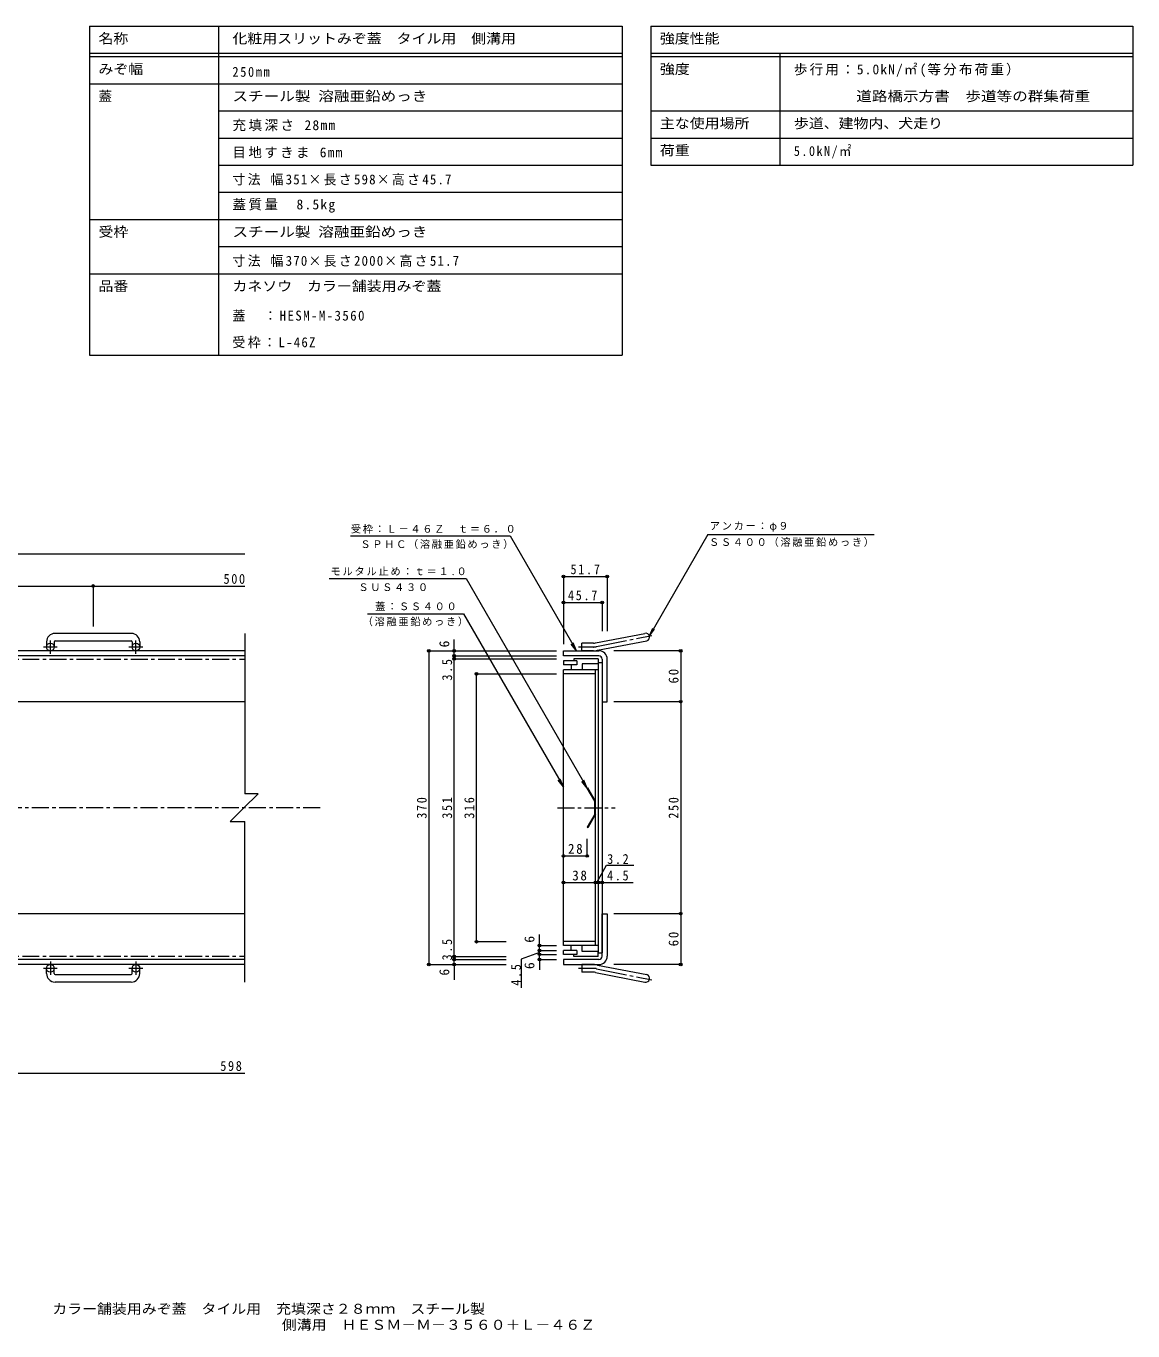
# Model space of a CAD drawing. Units: millimetres, scale not verified. Extents: x -911 to 1126, y -778 to 761.
# Drawn here: x -180 to 1126, y -778 to 761 of the extents above; entities that cross this region are included whole.
import ezdxf
from ezdxf.enums import TextEntityAlignment as Align

# ---------------------------------------------------------------- set-up
doc = ezdxf.new("R2010")
doc.units = ezdxf.units.MM
doc.header["$LTSCALE"] = 4
doc.header["$PDMODE"] = 32
doc.header["$PDSIZE"] = 3.2
for name, pattern in [('CHAIN1', [8, 5, -1, 1, -1]), ('CHAIN2', [12, 9, -1, 1, -1]), ('DASHED3', [4, 3, -1])]:
    doc.linetypes.add(name, pattern=pattern)
for name, color, linetype, lineweight in [('0-0_通り芯', 7, 'CHAIN1', 9), ('0-1_躯体', 2, 'DASHED3', 9), ('0-2_仕上', 7, 'Continuous', 9), ('0-3_建具', 4, 'Continuous', 9), ('0-4_その他', 7, 'Continuous', 9), ('0-5_寸法', 7, 'Continuous', 9), ('F-5_F-5ﾚｲﾔ', 2, 'Continuous', 9), ('F-F_F-Fﾚｲﾔ', 7, 'Continuous', 9)]:
    doc.layers.add(name, color=color, linetype=linetype, lineweight=lineweight)
doc.layers.add('F-4_F-4ﾚｲﾔ', color=2, linetype='Continuous')
doc.styles.add('ＭＳ ゴシック', font='')
doc.styles.get('ＭＳ ゴシック').set_extended_font_data('MS Gothic')

msp = doc.modelspace()

# ---------------------------------------------------------------- linework, layer by layer
at = {"layer": '0-0_通り芯'}
for p, q in [((166.835, -160.865), (-870.544, -160.865)), ((446.625, -160.865), (514.845, -160.865))]:
    msp.add_line(p, q, dxfattribs=at)
at = {"layer": '0-1_躯体', "linetype": 'Continuous'}
for p, q in [((77.815, -35.865), (-253.499, -35.865)), ((77.815, -285.865), (-253.499, -285.865))]:
    msp.add_line(p, q, dxfattribs=at)
at = {"layer": '0-2_仕上', "color": 3, "linetype": 'CHAIN1'}
for p, q in [((-248.499, 14.135), (77.815, 14.135)), ((-248.499, -335.865), (77.815, -335.865))]:
    msp.add_line(p, q, dxfattribs=at)
at = {"layer": '0-2_仕上'}
for p, q in [((453.704, 12.135), (453.704, 7.635)), ((469.704, 12.135), (453.704, 12.135)), ((469.704, 7.635), (453.704, 7.635)), ((494.904, 1.635), (453.704, 1.635)), ((453.704, -323.365), (453.704, 1.635)), ((462.704, 7.635), (462.704, 1.635)), ((466.204, 14.635), (466.204, 12.135)), ((494.904, 14.635), (466.204, 14.635)), ((469.704, 12.135), (469.704, 7.635)), ((491.704, -323.365), (491.704, 1.635)), ((494.903, 14.635), (494.903, 8.635)), ((491.704, -2.865), (453.704, -2.865)), ((491.704, -318.866), (453.704, -318.866)), ((494.904, -323.365), (453.704, -323.365)), ((453.704, -333.866), (453.704, -329.366)), ((469.704, -329.366), (453.704, -329.366)), ((469.704, -333.866), (453.704, -333.866)), ((462.704, -329.366), (462.704, -323.365)), ((466.204, -336.366), (466.204, -333.866)), ((494.904, -336.366), (466.204, -336.366)), ((469.704, -329.366), (469.704, -333.866)), ((494.903, -336.366), (494.903, -330.366))]:
    msp.add_line(p, q, dxfattribs=at)
at = {"layer": '0-2_仕上', "color": 2}
for p, q in [((494.904, 10.135), (494.904, -331.866)), ((499.405, 10.135), (494.904, 10.135)), ((499.405, 10.135), (499.405, -331.866)), ((494.904, -331.866), (499.405, -331.866))]:
    msp.add_line(p, q, dxfattribs=at)
at = {"layer": '0-2_仕上', "color": 3}
for p, q in [((481.704, -137.777), (482.57, -137.277)), ((490.704, -168.365), (481.704, -183.954)), ((491.704, -168.633), (482.57, -184.454)), ((481.704, -183.954), (482.57, -184.454))]:
    msp.add_line(p, q, dxfattribs=at)
at = {"layer": '0-2_仕上'}
for points in [[(494.904, 8.635), (475.904, 8.635), (475.904, 1.635)], [(494.904, -330.366), (475.904, -330.366), (475.904, -323.365)]]:
    msp.add_lwpolyline(points, dxfattribs=at)
at = {"layer": '0-2_仕上', "color": 3}
for points in [[(490.704, -168.365), (490.704, -153.365), (481.704, -137.777)], [(491.704, -168.633), (491.704, -153.097), (482.57, -137.277)]]:
    msp.add_lwpolyline(points, dxfattribs=at)
at = {"layer": '0-3_建具'}
for p, q in [((-155.999, 34.735), (-155.999, 28.635)), ((-146.999, 34.735), (-146.999, 28.635)), ((-55.999, 44.735), (-145.998, 44.735)), ((-145.998, 35.735), (-55.998, 35.735)), ((-54.999, 34.735), (-54.999, 28.635)), ((-45.999, 34.735), (-45.999, 28.635)), ((77.815, 44.735), (77.815, -144.419)), ((475.405, 24.135), (475.405, 33.135)), ((489.221, 33.135), (475.405, 33.135)), ((491.55, 33.441), (549.741, 44.735)), ((493.879, 24.748), (552.07, 36.041)), ((77.815, 24.135), (-850.998, 24.135)), ((77.815, 18.135), (-850.998, 18.135)), ((495.405, 18.135), (453.705, 18.135)), ((489.22, 24.135), (475.405, 24.135)), ((499.405, 14.135), (499.405, -35.865)), ((93.583, -144.419), (76.46, -161.543)), ((93.583, -144.419), (77.815, -144.419)), ((60.691, -177.311), (76.46, -161.543)), ((60.691, -177.311), (77.815, -177.311)), ((77.815, -366.465), (77.815, -177.311)), ((77.815, -339.865), (-850.998, -339.865)), ((77.815, -345.865), (-850.998, -345.865)), ((-155.999, -356.465), (-155.999, -350.365)), ((-146.999, -356.465), (-146.999, -350.365)), ((-54.999, -356.465), (-54.999, -350.365)), ((-45.999, -356.465), (-45.999, -350.365)), ((475.405, -345.865), (475.405, -354.865)), ((489.22, -345.865), (475.405, -345.865)), ((493.879, -346.478), (552.07, -357.772)), ((-145.998, -357.465), (-55.998, -357.465)), ((-55.999, -366.465), (-145.998, -366.465)), ((489.221, -354.865), (475.405, -354.865)), ((491.55, -355.172), (549.741, -366.465))]:
    msp.add_line(p, q, dxfattribs=at)
at = {"layer": '0-3_建具', "linetype": 'CHAIN1'}
for p, q in [((-151.499, 20.527), (-151.499, 36.125)), ((-50.498, 20.527), (-50.498, 36.125)), ((-143.336, 28.635), (-159.743, 28.635)), ((-42.336, 28.635), (-58.743, 28.635)), ((-143.336, -350.365), (-159.743, -350.365)), ((-151.499, -342.258), (-151.499, -357.855)), ((-42.336, -350.365), (-58.743, -350.365)), ((-50.498, -342.258), (-50.498, -357.855))]:
    msp.add_line(p, q, dxfattribs=at)
at = {"layer": '0-3_建具', "linetype": 'CHAIN2'}
for p, q in [((492.715, 29.095), (557.882, 42.257)), ((489.22, 28.635), (471.601, 28.635)), ((489.22, -350.365), (471.601, -350.365)), ((492.715, -350.825), (557.882, -363.988))]:
    msp.add_line(p, q, dxfattribs=at)
at = {"layer": '0-3_建具'}
for points in [[(453.705, 18.135), (453.705, 24.135), (495.405, 24.135)], [(499.406, -35.865), (505.405, -35.865), (505.405, 14.135)], [(499.406, -335.865), (499.406, -285.865), (505.405, -285.865), (505.405, -335.865)], [(495.405, -339.865), (453.705, -339.865), (453.705, -345.865), (495.405, -345.865)]]:
    msp.add_lwpolyline(points, dxfattribs=at)
for centre in [(-151.499, 28.635), (-50.499, 28.635), (-151.499, -350.365), (-50.499, -350.365)]:
    msp.add_circle(centre, 4.5, dxfattribs=at)
for centre, radius, start, end in [((-145.998, 34.735), 10, 90, 180), ((-145.998, 34.735), 1, 90, 180), ((-55.999, 34.735), 10, 0, 90), ((-55.998, 34.735), 1, 0, 90), ((489.221, 42.135), 9, 270, 285.00002), ((550.906, 40.388), 4.5, 285.00014, 104.99991), ((489.22, 42.135), 18, 270, 285), ((495.405, 14.135), 10, 0, 90), ((495.405, 14.135), 4, 0, 90), ((495.405, -335.865), 4, 270, 0), ((495.405, -335.865), 10, 270, 0), ((489.22, -363.865), 18, 75, 90), ((-145.998, -356.465), 10, 180, 270), ((-145.998, -356.465), 1, 180, 270), ((-55.999, -356.465), 10, 270, 0), ((-55.998, -356.465), 1, 270, 0), ((489.221, -363.865), 9, 74.99998, 90), ((550.906, -362.119), 4.5, 255.00009, 74.99986)]:
    msp.add_arc(centre, radius, start, end, dxfattribs=at)
at = {"layer": '0-3_建具', "linetype": 'CHAIN2'}
for centre, start, end in [((489.22, 42.135), 270, 284.99995), ((489.22, -363.865), 75.00005, 90)]:
    msp.add_arc(centre, 13.5, start, end, dxfattribs=at)
at = {"layer": '0-4_その他'}
for p, q in [((-850.998, 138.352), (77.815, 138.352)), ((453.705, 113.108), (453.705, 32.135)), ((453.705, 111.908), (505.405, 111.908)), ((505.405, 113.108), (505.405, 47.347)), ((-600.999, 100.557), (-100.999, 100.557)), ((-100.999, 101.757), (-100.999, 52.735)), ((-100.999, 100.557), (77.815, 100.557)), ((453.705, 81.253), (499.406, 81.253)), ((499.406, 82.453), (499.406, 47.347)), ((324.969, 24.135), (324.969, 37.533)), ((293.811, 24.135), (445.705, 24.135)), ((295.011, 24.135), (295.011, -345.865)), ((323.769, 18.135), (445.705, 18.135)), ((324.969, 18.135), (324.969, 24.135)), ((324.969, 14.635), (324.969, 18.135)), ((593.258, 24.135), (513.405, 24.135)), ((592.058, 24.135), (592.058, -35.865)), ((323.769, 14.635), (445.705, 14.635)), ((324.969, -336.366), (324.969, 14.635)), ((349.895, -2.865), (445.704, -2.865)), ((351.095, -318.866), (351.095, -2.865)), ((593.258, -35.865), (513.405, -35.865)), ((592.058, -35.865), (592.058, -285.865)), ((481.704, -219.015), (481.704, -197.488)), ((453.704, -217.815), (481.704, -217.815)), ((453.704, -249.23), (491.704, -249.23)), ((491.704, -249.23), (494.904, -249.23)), ((494.904, -249.23), (499.406, -249.23)), ((499.406, -249.23), (535.861, -249.23)), ((593.258, -285.865), (513.405, -285.865)), ((592.058, -285.865), (592.058, -345.865)), ((349.895, -318.866), (386.212, -318.866)), ((425.434, -323.365), (425.434, -310.601)), ((323.769, -336.366), (386.212, -336.366)), ((324.969, -339.865), (324.969, -336.366)), ((424.234, -323.365), (445.704, -323.365)), ((424.234, -329.366), (445.704, -329.366)), ((424.234, -333.866), (445.704, -333.866)), ((425.434, -329.366), (425.434, -323.365)), ((425.434, -333.866), (425.434, -329.366)), ((425.434, -339.865), (425.434, -333.866)), ((293.811, -345.865), (386.212, -345.865)), ((323.769, -339.865), (386.212, -339.865)), ((324.969, -345.865), (324.969, -339.865)), ((324.969, -345.865), (324.969, -363.756)), ((424.234, -339.865), (445.705, -339.865)), ((425.434, -339.865), (425.434, -352.024)), ((593.258, -345.865), (513.405, -345.865)), ((-248.499, -473.881), (77.815, -473.881))]:
    msp.add_line(p, q, dxfattribs=at)
for points in [[(493.304, -249.23), (504.622, -228.497), (536.687, -228.497)], [(425.434, -331.616), (403.862, -339.432), (403.862, -373.321)]]:
    msp.add_lwpolyline(points, dxfattribs=at)
for p in [(453.705, 111.908), (505.405, 111.908), (-100.999, 100.557), (453.705, 81.253), (499.406, 81.253), (295.011, 24.135), (324.969, 24.135), (324.969, 18.135), (324.969, 14.635), (592.058, 24.135), (351.095, -2.865), (592.058, -35.865), (453.704, -217.815), (481.704, -217.815), (453.704, -249.23), (491.704, -249.23), (494.904, -249.23), (499.406, -249.23), (592.058, -285.865), (351.095, -318.866), (425.434, -323.365), (324.969, -336.366), (324.969, -339.865), (425.434, -329.366), (425.434, -333.866), (425.434, -339.865), (295.011, -345.865), (324.969, -345.865), (592.058, -345.865)]:
    msp.add_point(p, dxfattribs=at)
at = {"layer": '0-5_寸法'}
for p, q in [((202.521, 159.762), (390.851, 159.762)), ((390.851, 159.762), (469.156, 24.135)), ((624.192, 161.205), (820.28, 161.205)), ((555.205, 41.717), (561.293, 49.65)), ((469.156, 24.135), (463.068, 32.068)), ((469.156, 24.135), (465.329, 33.373)), ((453.704, -136.471), (449.877, -127.232)), ((481.704, -137.777), (477.878, -128.538))]:
    msp.add_line(p, q, dxfattribs=at)
for points in [[(624.192, 161.205), (555.205, 41.717), (559.032, 50.955)], [(177.602, 109.255), (339.081, 109.255), (481.704, -137.777), (475.617, -129.843)], [(222.517, 67.64), (335.861, 67.64), (453.704, -136.471), (447.617, -128.537)]]:
    msp.add_lwpolyline(points, dxfattribs=at)
at = {"layer": 'F-5_F-5ﾚｲﾔ', "color": 7}
msp.add_line((556.844, 660.916), (1125.53, 660.916), dxfattribs=at)
at = {"layer": 'F-F_F-Fﾚｲﾔ'}
for p, q in [((-105.38, 760.916), (522.879, 760.916)), ((-105.38, 760.916), (-105.38, 372.916)), ((46.816, 760.916), (46.816, 372.916)), ((522.879, 760.916), (522.879, 372.916)), ((556.844, 760.916), (556.844, 596.916)), ((556.844, 760.916), (1125.53, 760.916)), ((1125.53, 760.916), (1125.53, 596.916)), ((-105.38, 728.916), (522.879, 728.916)), ((-105.38, 724.916), (522.879, 724.916)), ((556.844, 728.916), (1125.53, 728.916)), ((556.844, 724.916), (1125.53, 724.916)), ((709.039, 728.916), (709.039, 596.916)), ((-105.38, 692.916), (522.879, 692.916)), ((46.816, 660.916), (522.879, 660.916)), ((556.844, 660.916), (1125.53, 660.916)), ((46.816, 628.916), (522.879, 628.916)), ((556.844, 628.916), (1125.53, 628.916)), ((46.816, 596.916), (522.879, 596.916)), ((556.844, 596.916), (1125.53, 596.916)), ((46.816, 564.916), (522.879, 564.916)), ((-105.38, 532.916), (522.879, 532.916)), ((46.816, 500.916), (522.879, 500.916)), ((-105.38, 468.916), (522.879, 468.916)), ((-105.38, 372.916), (522.879, 372.916))]:
    msp.add_line(p, q, dxfattribs=at)

# ---------------------------------------------------------------- texts
at = {"layer": '0-4_その他', "color": 2, "style": 'ＭＳ ゴシック'}
for p in [(322.569, 28.166), (423.034, -320.106), (322.569, -358.88), (423.034, -351.207)]:
    msp.add_text('6', height=11.73, rotation=90, dxfattribs=at).set_placement(p, align=Align.BOTTOM_LEFT)
at = {"layer": '0-4_その他', "color": 2, "char_height": 11.73, "attachment_point": 7, "style": 'ＭＳ ゴシック'}
for s, insert in [('\\T1.28;\\W0.9;51.7', (462.055, 114.308)), ('\\T1.27;\\W0.9;500', (52.825, 102.957)), ('\\T1.28;\\W0.9;45.7', (459.055, 83.653)), ('\\T1.27;\\W0.95;28', (459.204, -215.415)), ('\\T1.27;\\W0.9;3.2', (505.383, -227.396)), ('\\T1.27;\\W0.95;38', (464.204, -246.83)), ('\\T1.27;\\W0.9;4.5', (505.246, -246.83)), ('\\T1.27;\\W0.9;598', (48.973, -471.481))]:
    msp.add_mtext(s, dxfattribs=dict(at, insert=insert))
at = {"layer": '0-4_その他', "color": 2, "char_height": 11.73, "attachment_point": 7, "rotation": 90, "style": 'ＭＳ ゴシック'}
for s, insert in [('\\T1.27;\\W0.9;3.5', (322.569, -10.972)), ('\\T1.27;\\W0.95;60', (589.658, -14.365)), ('\\T1.27;\\W0.9;370', (292.611, -173.865)), ('\\T1.27;\\W0.9;351', (322.569, -173.865)), ('\\T1.27;\\W0.9;316', (348.695, -173.865)), ('\\T1.27;\\W0.9;250', (589.658, -173.865)), ('\\T1.27;\\W0.9;3.5', (322.569, -341.044)), ('\\T1.27;\\W0.95;60', (589.658, -324.365)), ('\\T1.27;\\W0.9;4.5', (403.747, -370.802))]:
    msp.add_mtext(s, dxfattribs=dict(at, insert=insert))
at = {"layer": '0-5_寸法', "char_height": 8.798, "attachment_point": 7, "style": 'ＭＳ ゴシック'}
for s, insert in [('\\T1.17;受枠：Ｌ－４６Ｚ\u3000ｔ＝６．０', (202.997, 162.474)), ('\\T1.17;アンカー：φ９', (626.435, 164.665)), ('\\T1.17;ＳＰＨＣ（溶融亜鉛めっき）', (214.212, 144.239)), ('\\T1.17;ＳＳ４００（溶融亜鉛めっき）', (625.512, 146.699)), ('\\T1.18;モルタル止め：ｔ＝１.０', (178.998, 112.845)), ('\\T1.17;ＳＵＳ４３０', (211.908, 94.524)), ('\\T1.17;蓋：ＳＳ４００', (231.674, 71.568)), ('\\T1.17;（溶融亜鉛めっき）', (216.973, 52.983))]:
    msp.add_mtext(s, dxfattribs=dict(at, insert=insert))
at = {"layer": 'F-4_F-4ﾚｲﾔ', "style": 'ＭＳ ゴシック', "width": 1.1}
for s, p in [('カラー舗装用みぞ蓋\u3000タイル用\u3000充填深さ２８ｍｍ\u3000スチール製', (-149.204, -761.267)), ('側溝用\u3000ＨＥＳＭ－Ｍ－３５６０＋Ｌ－４６Ｚ', (121.552, -780.096))]:
    msp.add_text(s, height=11.73, dxfattribs=at).set_placement(p, align=Align.BOTTOM_LEFT)
at = {"layer": 'F-5_F-5ﾚｲﾔ', "style": 'ＭＳ ゴシック'}
for s, width, p in [('化粧用スリットみぞ蓋\u3000タイル用\u3000側溝用', 1.1, (63.35, 736.916)), ('スチール製 溶融亜鉛めっき', 1.15, (63.35, 668.916))]:
    msp.add_text(s, height=11.73, dxfattribs=dict(at, width=width)).set_placement(p, align=Align.BOTTOM_LEFT)
at = {"layer": 'F-5_F-5ﾚｲﾔ', "char_height": 11.73, "attachment_point": 7, "style": 'ＭＳ ゴシック'}
for s, insert in [('\\T1.28;\\W0.9;250mm', (63.35, 700.916)), ('\\T1.18;充填深さ\\~28mm', (63.35, 636.916)), ('\\T1.17;目地すきま\\~6mm', (63.35, 604.916))]:
    msp.add_mtext(s, dxfattribs=dict(at, insert=insert))
at = {"layer": 'F-F_F-Fﾚｲﾔ', "color": 2, "style": 'ＭＳ ゴシック'}
for s, width, p in [('名称', 1.1, (-94.733, 736.916)), ('強度性能', 1.1, (567.491, 736.916)), ('みぞ幅', 1.1, (-94.733, 700.916)), ('強度', 1.1, (567.491, 700.916)), ('\u3000 \u3000 \u3000道路橋示方書\u3000歩道等の群集荷重', 1.15, (725.573, 668.916)), ('主な使用場所', 1.1, (567.491, 636.916)), ('歩道、建物内、犬走り', 1.1, (725.573, 636.916)), ('荷重', 1.1, (567.491, 604.916)), ('受枠', 1.1, (-94.733, 508.916)), ('スチール製 溶融亜鉛めっき', 1.15, (63.35, 508.916)), ('品番', 1.1, (-94.733, 444.916)), ('カネソウ\u3000カラー舗装用みぞ蓋', 1.1, (63.35, 444.916))]:
    msp.add_text(s, height=11.73, dxfattribs=dict(at, width=width)).set_placement(p, align=Align.BOTTOM_LEFT)
msp.add_text('蓋', height=11.73, dxfattribs=at).set_placement((-94.733, 668.916), align=Align.BOTTOM_LEFT)
at = {"layer": 'F-F_F-Fﾚｲﾔ', "color": 2, "char_height": 11.73, "attachment_point": 7, "style": 'ＭＳ ゴシック'}
for s, insert in [('\\T1.16;歩行用：5.0kN/㎡(等分布荷重）', (725.573, 700.916)), ('\\T1.24;\\W0.9;5.0kN/㎡', (725.573, 604.916)), ('\\T1.18;\\W0.95;寸法\\~幅351×長さ598×高さ45.7', (63.35, 572.916)), ('\\T1.18;蓋質量\u30008.5kg', (63.35, 540.916)), ('\\T1.18;\\W0.95;寸法\\~幅370×長さ2000×高さ51.7', (63.35, 476.916)), ('\\T1.22;\\W0.95;蓋\u3000：HESM-M-3560', (63.35, 412.916)), ('\\T1.19;\\W0.95;受枠：L-46Z', (63.35, 380.916))]:
    msp.add_mtext(s, dxfattribs=dict(at, insert=insert))

doc.saveas('drawing.dxf')
